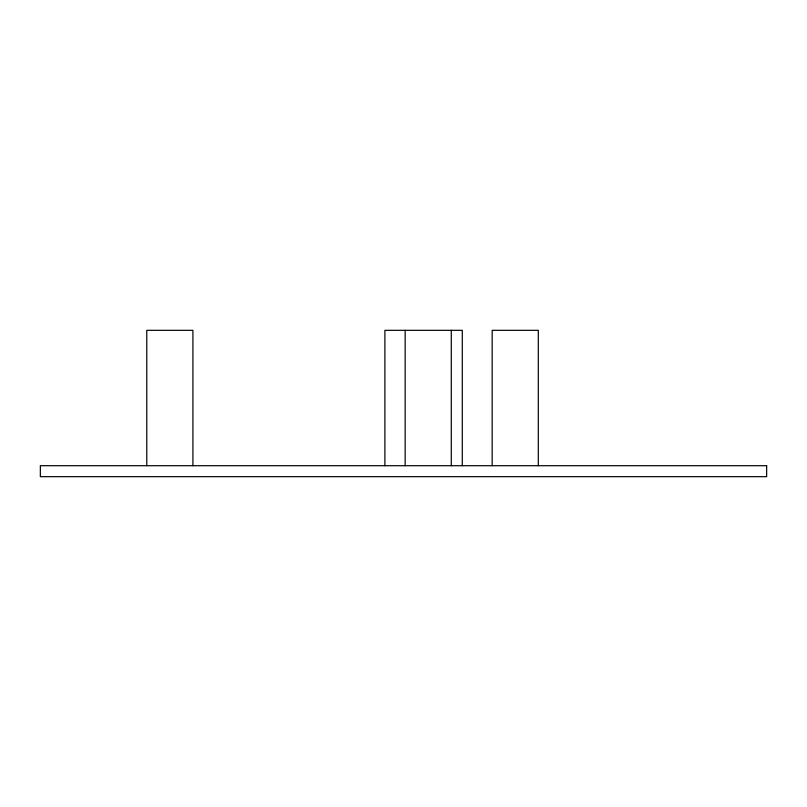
<?xml version="1.0" encoding="UTF-8"?>
<svg xmlns="http://www.w3.org/2000/svg" width="807" height="807" viewBox="0 0 807 807"><rect width="100%" height="100%" fill="white"/><g stroke="black" fill="none" stroke-linecap="round" stroke-linejoin="round"><path stroke-width="1.21" d="M538.309 465.7L538.309 330.325L492.169 330.325L492.169 465.7M462.29 465.7L462.29 330.325L384.899 330.325L384.899 465.7M451.284 330.325L451.284 465.7M405.154 330.325L405.154 465.7M192.913 465.7L192.913 330.325L146.773 330.325L146.773 465.7M766.65 465.7L40.35 465.7L40.35 476.675L766.65 476.675L766.65 465.7"/></g></svg>
